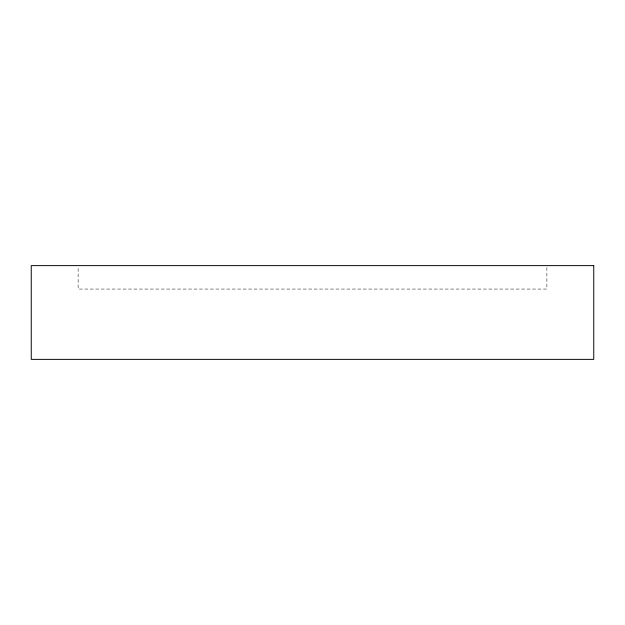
<?xml version="1.0" encoding="UTF-8"?>
<svg xmlns="http://www.w3.org/2000/svg" width="625" height="625" viewBox="0 0 625 625"><rect width="100%" height="100%" fill="white"/><g stroke="black" fill="none" stroke-linecap="round" stroke-linejoin="round"><path stroke-width="0.47" stroke-dasharray="3.12 2.34" d="M546.875 267.578L546.875 289.062L78.125 289.062L78.125 267.578"/><path stroke-width="0.94" d="M593.75 265.625L31.25 265.625L31.25 359.375L593.75 359.375L593.75 265.625"/></g></svg>
